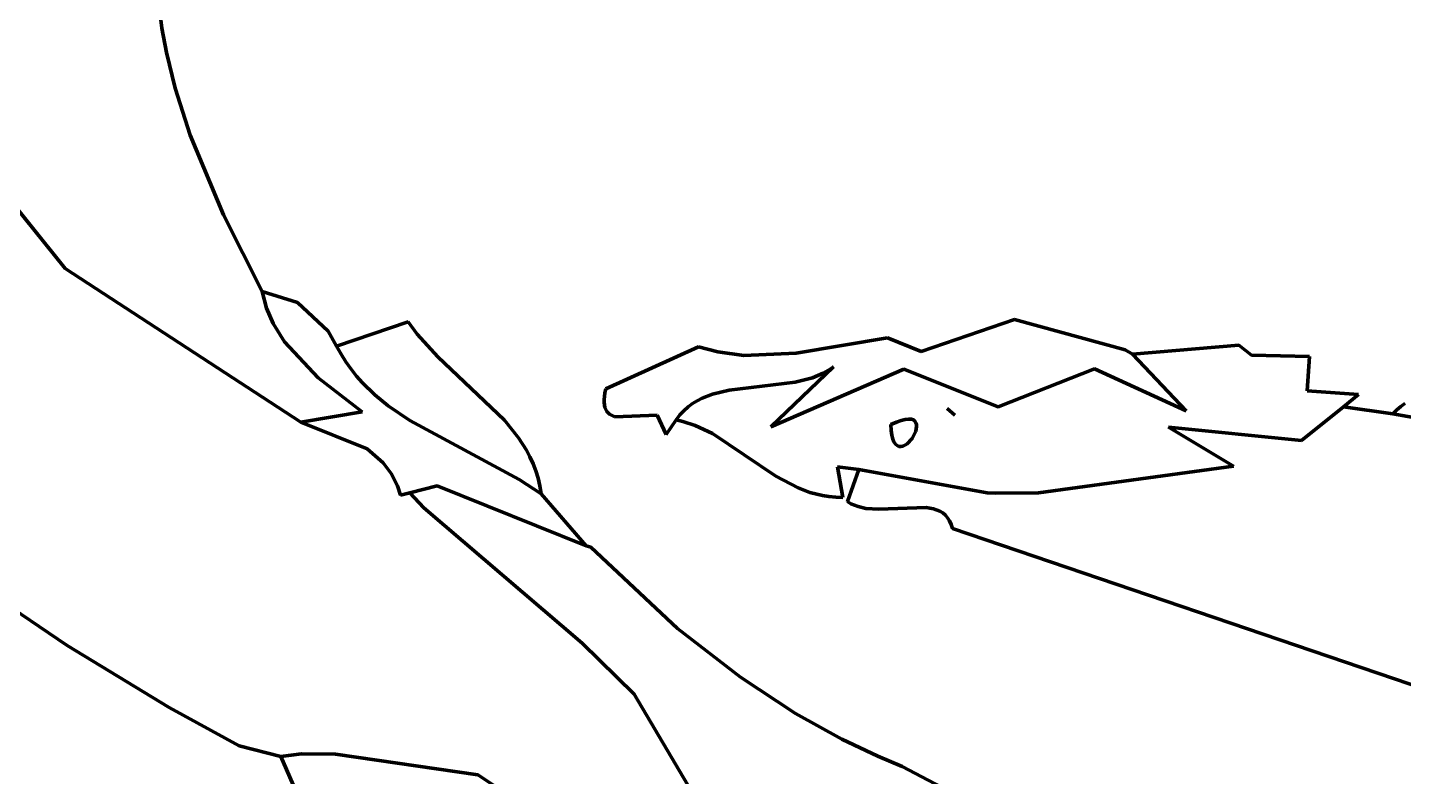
# Model space of a CAD drawing. Header units: millimetres. Extents: x 0 to 8.3, y 0 to 12.4.
# Drawn here: x 2.684 to 3.703, y 2.322 to 2.877 of the extents above; entities that cross this region are included whole.
import ezdxf

# ---------------------------------------------------------------- set-up
doc = ezdxf.new("R2010")
doc.units = ezdxf.units.MM
for name, color, linetype, lineweight in [('color#131313ff', 7, 'CONTINUOUS', 100), ('color#7c7c7cff', 7, 'CONTINUOUS', 100), ('color#c5c5c5ff', 7, 'CONTINUOUS', 100), ('color#ffffffff', 7, 'CONTINUOUS', 100)]:
    doc.layers.add(name, color=color, linetype=linetype, lineweight=lineweight)

msp = doc.modelspace()

# ---------------------------------------------------------------- linework, layer by layer
at = {"layer": 'color#131313ff'}
for p, q in [((2.7812, 2.8942), (2.7835, 2.8761)), ((2.7835, 2.8761), (2.7868, 2.8582)), ((2.7868, 2.8582), (2.7932, 2.8317)), ((2.7117, 2.6982), (2.601, 2.8353)), ((2.7932, 2.8317), (2.8044, 2.797)), ((2.8044, 2.797), (2.8291, 2.738)), ((2.8291, 2.738), (2.8578, 2.681)), ((2.8864, 2.5844), (2.7117, 2.6982)), ((2.8578, 2.681), (2.861, 2.6687)), ((2.861, 2.6687), (2.8658, 2.6574)), ((2.8658, 2.6574), (2.8742, 2.6437)), ((2.8742, 2.6437), (2.8993, 2.6172)), ((2.8993, 2.6172), (2.9318, 2.5919)), ((2.9318, 2.5919), (2.8864, 2.5844)), ((3.6276, 2.5708), (3.6586, 2.5957)), ((3.6586, 2.5957), (3.6952, 2.5905)), ((3.6952, 2.5905), (3.8061, 2.5707)), ((3.5773, 2.5517), (3.5291, 2.5805)), ((3.5291, 2.5805), (3.6276, 2.5708)), ((3.2912, 2.5254), (3.2997, 2.5493)), ((3.2997, 2.5493), (3.3947, 2.532)), ((3.4328, 2.532), (3.5773, 2.5517)), ((2.967, 2.532), (2.9874, 2.5372)), ((2.9776, 2.5208), (2.967, 2.532)), ((2.9874, 2.5372), (3.0978, 2.4926)), ((3.3947, 2.532), (3.4011, 2.5317)), ((3.4011, 2.5317), (3.4328, 2.532)), ((3.0947, 2.4205), (2.9776, 2.5208)), ((3.2937, 2.5239), (3.2912, 2.5254)), ((3.2991, 2.5217), (3.2937, 2.5239)), ((3.305, 2.5204), (3.2991, 2.5217)), ((3.3145, 2.5198), (3.305, 2.5204)), ((3.3496, 2.5211), (3.3145, 2.5198)), ((3.355, 2.5201), (3.3496, 2.5211)), ((3.3598, 2.5183), (3.355, 2.5201)), ((3.3619, 2.517), (3.3598, 2.5183)), ((3.3638, 2.5154), (3.3619, 2.517)), ((3.3655, 2.5135), (3.3638, 2.5154)), ((3.3669, 2.5112), (3.3655, 2.5135)), ((3.3681, 2.5085), (3.3669, 2.5112)), ((3.3691, 2.5055), (3.3681, 2.5085)), ((3.7204, 2.386), (3.3691, 2.5055)), ((3.0978, 2.4926), (3.1011, 2.4916)), ((3.1011, 2.4916), (3.1655, 2.4313)), ((2.6523, 2.4602), (2.7133, 2.4188)), ((3.1655, 2.4313), (3.212, 2.3953)), ((2.7133, 2.4188), (2.7889, 2.3729)), ((3.1334, 2.3828), (3.0947, 2.4205)), ((3.212, 2.3953), (3.2529, 2.3685)), ((3.1793, 2.3049), (3.1334, 2.3828)), ((2.7889, 2.3729), (2.8407, 2.3445)), ((3.2529, 2.3685), (3.2872, 2.3495)), ((2.8407, 2.3445), (2.8716, 2.3367)), ((3.2872, 2.3495), (3.3138, 2.3369)), ((2.8716, 2.3367), (2.9224, 2.2201)), ((3.3138, 2.3369), (3.3319, 2.3293)), ((3.3319, 2.3293), (3.4684, 2.2573))]:
    msp.add_line(p, q, dxfattribs=at)
at = {"layer": 'color#7c7c7cff'}
for p, q in [((2.8578, 2.681), (2.8838, 2.673)), ((2.861, 2.6687), (2.8578, 2.681)), ((2.8838, 2.673), (2.9065, 2.6517)), ((2.8658, 2.6574), (2.861, 2.6687)), ((2.8742, 2.6437), (2.8658, 2.6574)), ((2.9065, 2.6517), (2.9129, 2.6406)), ((2.8993, 2.6172), (2.8742, 2.6437)), ((2.9129, 2.6406), (2.9162, 2.6346)), ((3.5024, 2.6347), (3.5812, 2.6414)), ((3.5812, 2.6414), (3.5906, 2.634)), ((2.9162, 2.6346), (2.9197, 2.6289)), ((3.5421, 2.5928), (3.5024, 2.6347)), ((3.5906, 2.634), (3.6336, 2.6329)), ((3.6336, 2.6329), (3.6317, 2.6076)), ((2.9197, 2.6289), (2.9236, 2.6235)), ((2.9236, 2.6235), (2.9276, 2.6184)), ((3.281, 2.6254), (3.2346, 2.5809)), ((3.2346, 2.5809), (3.3331, 2.6235)), ((3.2654, 2.6172), (3.2734, 2.6207)), ((3.2734, 2.6207), (3.2773, 2.6229)), ((3.2773, 2.6229), (3.281, 2.6254)), ((3.3331, 2.6235), (3.4028, 2.5957)), ((3.4028, 2.5957), (3.4742, 2.6238)), ((3.4742, 2.6238), (3.5421, 2.5928)), ((2.9318, 2.5919), (2.8993, 2.6172)), ((2.9276, 2.6184), (2.9319, 2.6136)), ((2.9319, 2.6136), (2.9411, 2.6046)), ((3.2037, 2.6079), (3.2526, 2.6138)), ((3.2526, 2.6138), (3.2654, 2.6172)), ((2.9411, 2.6046), (2.951, 2.5964)), ((3.1766, 2.5981), (3.18, 2.6002)), ((3.18, 2.6002), (3.1837, 2.6021)), ((3.1837, 2.6021), (3.1913, 2.605)), ((3.1913, 2.605), (3.2037, 2.6079)), ((3.6317, 2.6076), (3.6697, 2.6049)), ((3.6697, 2.6049), (3.6586, 2.5957)), ((2.8864, 2.5844), (2.9318, 2.5919)), ((2.951, 2.5964), (2.967, 2.5855)), ((3.1645, 2.586), (3.1672, 2.5896)), ((3.1672, 2.5896), (3.1701, 2.5928)), ((3.1701, 2.5928), (3.1732, 2.5956)), ((3.1732, 2.5956), (3.1766, 2.5981)), ((3.3651, 2.5943), (3.3707, 2.5895)), ((3.3707, 2.5895), (3.3651, 2.5943)), ((3.6586, 2.5957), (3.6276, 2.5708)), ((3.6952, 2.5905), (3.6981, 2.5934)), ((3.8061, 2.5707), (3.6952, 2.5905)), ((3.6981, 2.5934), (3.7011, 2.5959)), ((3.7011, 2.5959), (3.7042, 2.598)), ((2.9354, 2.5645), (2.8864, 2.5844)), ((2.967, 2.5855), (3.0482, 2.5418)), ((3.1693, 2.5849), (3.1645, 2.586)), ((3.1784, 2.5819), (3.1693, 2.5849)), ((3.1913, 2.5759), (3.1784, 2.5819)), ((3.3275, 2.5843), (3.3234, 2.5825)), ((3.3234, 2.5825), (3.3236, 2.5782)), ((3.3311, 2.5856), (3.3275, 2.5843)), ((3.3341, 2.5863), (3.3311, 2.5856)), ((3.3366, 2.5866), (3.3341, 2.5863)), ((3.3386, 2.5864), (3.3366, 2.5866)), ((3.3401, 2.5859), (3.3386, 2.5864)), ((3.3413, 2.585), (3.3401, 2.5859)), ((3.342, 2.5839), (3.3413, 2.585)), ((3.3418, 2.5776), (3.3425, 2.581)), ((3.3425, 2.5825), (3.342, 2.5839)), ((3.3425, 2.581), (3.3425, 2.5825)), ((3.6276, 2.5708), (3.5291, 2.5805)), ((3.5291, 2.5805), (3.5773, 2.5517)), ((3.2383, 2.5444), (3.1913, 2.5759)), ((3.3236, 2.5782), (3.3241, 2.5747)), ((3.3241, 2.5747), (3.3248, 2.5718)), ((3.3248, 2.5718), (3.3257, 2.5696)), ((3.3257, 2.5696), (3.3268, 2.5679)), ((3.3352, 2.5681), (3.3391, 2.5723)), ((3.3391, 2.5723), (3.3418, 2.5776)), ((2.9473, 2.5541), (2.9354, 2.5645)), ((3.3268, 2.5679), (3.328, 2.5669)), ((3.328, 2.5669), (3.3294, 2.5663)), ((3.3294, 2.5663), (3.3308, 2.5662)), ((3.3308, 2.5662), (3.3322, 2.5665)), ((3.3322, 2.5665), (3.3352, 2.5681)), ((2.9532, 2.5463), (2.9473, 2.5541)), ((3.2997, 2.5493), (3.2838, 2.5513)), ((3.2838, 2.5513), (3.2878, 2.5285)), ((3.3947, 2.532), (3.2997, 2.5493)), ((3.5773, 2.5517), (3.4328, 2.532)), ((2.9579, 2.5372), (2.9532, 2.5463)), ((3.0482, 2.5418), (3.0644, 2.5311)), ((3.2548, 2.5356), (3.2383, 2.5444)), ((2.9603, 2.5303), (2.9579, 2.5372)), ((2.967, 2.532), (2.9603, 2.5303)), ((2.9874, 2.5372), (2.967, 2.532)), ((3.0978, 2.4926), (2.9874, 2.5372)), ((3.0644, 2.5311), (3.0978, 2.4926)), ((3.2635, 2.5323), (3.2548, 2.5356)), ((3.2728, 2.5299), (3.2635, 2.5323)), ((3.2776, 2.5291), (3.2728, 2.5299)), ((3.2826, 2.5287), (3.2776, 2.5291)), ((3.2878, 2.5285), (3.2826, 2.5287)), ((3.4011, 2.5317), (3.3947, 2.532)), ((3.4328, 2.532), (3.4011, 2.5317)), ((2.8716, 2.3367), (2.8868, 2.3385)), ((2.9224, 2.2201), (2.8716, 2.3367)), ((2.8868, 2.3385), (2.912, 2.3384)), ((2.912, 2.3384), (3.0174, 2.3231)), ((3.0174, 2.3231), (3.0313, 2.3139))]:
    msp.add_line(p, q, dxfattribs=at)
at = {"layer": 'color#c5c5c5ff'}
for p, q in [((3.3458, 2.6366), (3.4151, 2.6603)), ((3.4151, 2.6603), (3.4971, 2.6379)), ((2.9129, 2.6406), (2.966, 2.6586)), ((2.966, 2.6586), (2.9726, 2.6495)), ((2.9162, 2.6346), (2.9129, 2.6406)), ((2.9726, 2.6495), (2.9878, 2.6328)), ((3.1123, 2.6091), (3.1809, 2.6402)), ((3.1809, 2.6402), (3.1952, 2.6363)), ((3.2532, 2.6355), (3.3209, 2.6467)), ((3.3209, 2.6467), (3.3458, 2.6366)), ((2.9197, 2.6289), (2.9162, 2.6346)), ((2.9878, 2.6328), (3.0373, 2.5858)), ((3.1952, 2.6363), (3.2144, 2.6337)), ((3.2144, 2.6337), (3.2532, 2.6355)), ((3.4971, 2.6379), (3.5024, 2.6347)), ((3.5024, 2.6347), (3.5421, 2.5928)), ((2.9236, 2.6235), (2.9197, 2.6289)), ((2.9276, 2.6184), (2.9236, 2.6235)), ((3.2346, 2.5809), (3.281, 2.6254)), ((3.3331, 2.6235), (3.2346, 2.5809)), ((3.2734, 2.6207), (3.2654, 2.6172)), ((3.2773, 2.6229), (3.2734, 2.6207)), ((3.281, 2.6254), (3.2773, 2.6229)), ((3.4028, 2.5957), (3.3331, 2.6235)), ((3.4742, 2.6238), (3.4028, 2.5957)), ((3.5421, 2.5928), (3.4742, 2.6238)), ((2.9319, 2.6136), (2.9276, 2.6184)), ((2.9411, 2.6046), (2.9319, 2.6136)), ((3.2526, 2.6138), (3.2037, 2.6079)), ((3.2654, 2.6172), (3.2526, 2.6138)), ((2.951, 2.5964), (2.9411, 2.6046)), ((3.111, 2.601), (3.1112, 2.6034)), ((3.111, 2.5988), (3.111, 2.601)), ((3.1112, 2.6034), (3.1116, 2.6061)), ((3.1116, 2.6061), (3.1123, 2.6091)), ((3.18, 2.6002), (3.1766, 2.5981)), ((3.1837, 2.6021), (3.18, 2.6002)), ((3.1913, 2.605), (3.1837, 2.6021)), ((3.2037, 2.6079), (3.1913, 2.605)), ((2.967, 2.5855), (2.951, 2.5964)), ((3.1116, 2.5952), (3.111, 2.5988)), ((3.113, 2.5923), (3.1116, 2.5952)), ((3.115, 2.5902), (3.113, 2.5923)), ((3.119, 2.5882), (3.115, 2.5902)), ((3.1502, 2.5895), (3.119, 2.5882)), ((3.157, 2.5752), (3.1502, 2.5895)), ((3.1672, 2.5896), (3.1645, 2.586)), ((3.1701, 2.5928), (3.1672, 2.5896)), ((3.1732, 2.5956), (3.1701, 2.5928)), ((3.1766, 2.5981), (3.1732, 2.5956)), ((3.3651, 2.5943), (3.3707, 2.5895)), ((3.3707, 2.5895), (3.3651, 2.5943)), ((3.0482, 2.5418), (2.967, 2.5855)), ((3.0373, 2.5858), (3.0477, 2.5728)), ((3.1645, 2.586), (3.157, 2.5752)), ((3.3234, 2.5825), (3.3275, 2.5843)), ((3.3236, 2.5782), (3.3234, 2.5825)), ((3.3275, 2.5843), (3.3311, 2.5856)), ((3.3311, 2.5856), (3.3341, 2.5863)), ((3.3341, 2.5863), (3.3366, 2.5866)), ((3.3366, 2.5866), (3.3386, 2.5864)), ((3.3386, 2.5864), (3.3401, 2.5859)), ((3.3401, 2.5859), (3.3413, 2.585)), ((3.3413, 2.585), (3.342, 2.5839)), ((3.3425, 2.581), (3.3418, 2.5776)), ((3.342, 2.5839), (3.3425, 2.5825)), ((3.3425, 2.5825), (3.3425, 2.581)), ((3.0477, 2.5728), (3.0536, 2.5635)), ((3.3241, 2.5747), (3.3236, 2.5782)), ((3.3248, 2.5718), (3.3241, 2.5747)), ((3.3257, 2.5696), (3.3248, 2.5718)), ((3.3268, 2.5679), (3.3257, 2.5696)), ((3.3391, 2.5723), (3.3352, 2.5681)), ((3.3418, 2.5776), (3.3391, 2.5723)), ((3.0536, 2.5635), (3.0561, 2.5586)), ((3.0561, 2.5586), (3.0584, 2.5535)), ((3.328, 2.5669), (3.3268, 2.5679)), ((3.3294, 2.5663), (3.328, 2.5669)), ((3.3308, 2.5662), (3.3294, 2.5663)), ((3.3322, 2.5665), (3.3308, 2.5662)), ((3.3352, 2.5681), (3.3322, 2.5665)), ((3.0584, 2.5535), (3.0604, 2.5482)), ((3.0604, 2.5482), (3.0621, 2.5427)), ((3.0644, 2.5311), (3.0482, 2.5418)), ((3.0621, 2.5427), (3.0634, 2.537)), ((3.0634, 2.537), (3.0644, 2.5311))]:
    msp.add_line(p, q, dxfattribs=at)
at = {"layer": 'color#ffffffff'}
for p, q in [((2.7835, 2.8761), (2.7812, 2.8942)), ((2.7868, 2.8582), (2.7835, 2.8761)), ((2.7932, 2.8317), (2.7868, 2.8582)), ((2.601, 2.8353), (2.7117, 2.6982)), ((2.8044, 2.797), (2.7932, 2.8317)), ((2.8291, 2.738), (2.8044, 2.797)), ((2.8578, 2.681), (2.8291, 2.738)), ((2.7117, 2.6982), (2.8864, 2.5844)), ((2.8838, 2.673), (2.8578, 2.681)), ((2.9065, 2.6517), (2.8838, 2.673)), ((3.4151, 2.6603), (3.3458, 2.6366)), ((3.4971, 2.6379), (3.4151, 2.6603)), ((2.9129, 2.6406), (2.9065, 2.6517)), ((2.966, 2.6586), (2.9129, 2.6406)), ((2.9726, 2.6495), (2.966, 2.6586)), ((2.9878, 2.6328), (2.9726, 2.6495)), ((3.1809, 2.6402), (3.1123, 2.6091)), ((3.1952, 2.6363), (3.1809, 2.6402)), ((3.3209, 2.6467), (3.2532, 2.6355)), ((3.3458, 2.6366), (3.3209, 2.6467)), ((3.5812, 2.6414), (3.5024, 2.6347)), ((3.5906, 2.634), (3.5812, 2.6414)), ((3.0373, 2.5858), (2.9878, 2.6328)), ((3.2144, 2.6337), (3.1952, 2.6363)), ((3.2532, 2.6355), (3.2144, 2.6337)), ((3.5024, 2.6347), (3.4971, 2.6379)), ((3.6336, 2.6329), (3.5906, 2.634)), ((3.6317, 2.6076), (3.6336, 2.6329)), ((3.1112, 2.6034), (3.111, 2.601)), ((3.111, 2.601), (3.111, 2.5988)), ((3.1116, 2.6061), (3.1112, 2.6034)), ((3.1123, 2.6091), (3.1116, 2.6061)), ((3.6697, 2.6049), (3.6317, 2.6076)), ((3.6586, 2.5957), (3.6697, 2.6049)), ((3.111, 2.5988), (3.1116, 2.5952)), ((3.1116, 2.5952), (3.113, 2.5923)), ((3.113, 2.5923), (3.115, 2.5902)), ((3.115, 2.5902), (3.119, 2.5882)), ((3.119, 2.5882), (3.1502, 2.5895)), ((3.1502, 2.5895), (3.157, 2.5752)), ((3.6952, 2.5905), (3.6586, 2.5957)), ((3.6981, 2.5934), (3.6952, 2.5905)), ((3.7011, 2.5959), (3.6981, 2.5934)), ((3.7042, 2.598), (3.7011, 2.5959)), ((2.8864, 2.5844), (2.9354, 2.5645)), ((3.0477, 2.5728), (3.0373, 2.5858)), ((3.157, 2.5752), (3.1645, 2.586)), ((3.1645, 2.586), (3.1693, 2.5849)), ((3.1693, 2.5849), (3.1784, 2.5819)), ((3.1784, 2.5819), (3.1913, 2.5759)), ((3.0536, 2.5635), (3.0477, 2.5728)), ((3.1913, 2.5759), (3.2383, 2.5444)), ((2.9354, 2.5645), (2.9473, 2.5541)), ((3.0561, 2.5586), (3.0536, 2.5635)), ((3.0584, 2.5535), (3.0561, 2.5586)), ((2.9473, 2.5541), (2.9532, 2.5463)), ((3.0604, 2.5482), (3.0584, 2.5535)), ((3.0621, 2.5427), (3.0604, 2.5482)), ((3.2878, 2.5285), (3.2838, 2.5513)), ((3.2838, 2.5513), (3.2997, 2.5493)), ((3.2997, 2.5493), (3.2912, 2.5254)), ((2.9532, 2.5463), (2.9579, 2.5372)), ((3.0634, 2.537), (3.0621, 2.5427)), ((3.2383, 2.5444), (3.2548, 2.5356)), ((2.9579, 2.5372), (2.9603, 2.5303)), ((2.9603, 2.5303), (2.967, 2.532)), ((2.967, 2.532), (2.9776, 2.5208)), ((3.0644, 2.5311), (3.0634, 2.537)), ((3.0978, 2.4926), (3.0644, 2.5311)), ((3.2548, 2.5356), (3.2635, 2.5323)), ((3.2635, 2.5323), (3.2728, 2.5299)), ((3.2728, 2.5299), (3.2776, 2.5291)), ((3.2776, 2.5291), (3.2826, 2.5287)), ((3.2826, 2.5287), (3.2878, 2.5285)), ((2.9776, 2.5208), (3.0947, 2.4205)), ((3.2912, 2.5254), (3.2937, 2.5239)), ((3.2937, 2.5239), (3.2991, 2.5217)), ((3.2991, 2.5217), (3.305, 2.5204)), ((3.305, 2.5204), (3.3145, 2.5198)), ((3.3145, 2.5198), (3.3496, 2.5211)), ((3.3496, 2.5211), (3.355, 2.5201)), ((3.355, 2.5201), (3.3598, 2.5183)), ((3.3598, 2.5183), (3.3619, 2.517)), ((3.3619, 2.517), (3.3638, 2.5154)), ((3.3638, 2.5154), (3.3655, 2.5135)), ((3.3655, 2.5135), (3.3669, 2.5112)), ((3.3669, 2.5112), (3.3681, 2.5085)), ((3.3681, 2.5085), (3.3691, 2.5055)), ((3.3691, 2.5055), (3.7204, 2.386)), ((3.1011, 2.4916), (3.0978, 2.4926)), ((3.1655, 2.4313), (3.1011, 2.4916)), ((2.7133, 2.4188), (2.6523, 2.4602)), ((3.212, 2.3953), (3.1655, 2.4313)), ((2.7889, 2.3729), (2.7133, 2.4188)), ((3.0947, 2.4205), (3.1334, 2.3828)), ((3.2529, 2.3685), (3.212, 2.3953)), ((3.1334, 2.3828), (3.1793, 2.3049)), ((2.8407, 2.3445), (2.7889, 2.3729)), ((3.2872, 2.3495), (3.2529, 2.3685)), ((2.8716, 2.3367), (2.8407, 2.3445)), ((3.3138, 2.3369), (3.2872, 2.3495)), ((2.8868, 2.3385), (2.8716, 2.3367)), ((2.912, 2.3384), (2.8868, 2.3385)), ((3.0174, 2.3231), (2.912, 2.3384)), ((3.3319, 2.3293), (3.3138, 2.3369)), ((3.4684, 2.2573), (3.3319, 2.3293)), ((3.0313, 2.3139), (3.0174, 2.3231))]:
    msp.add_line(p, q, dxfattribs=at)

doc.saveas('drawing.dxf')
